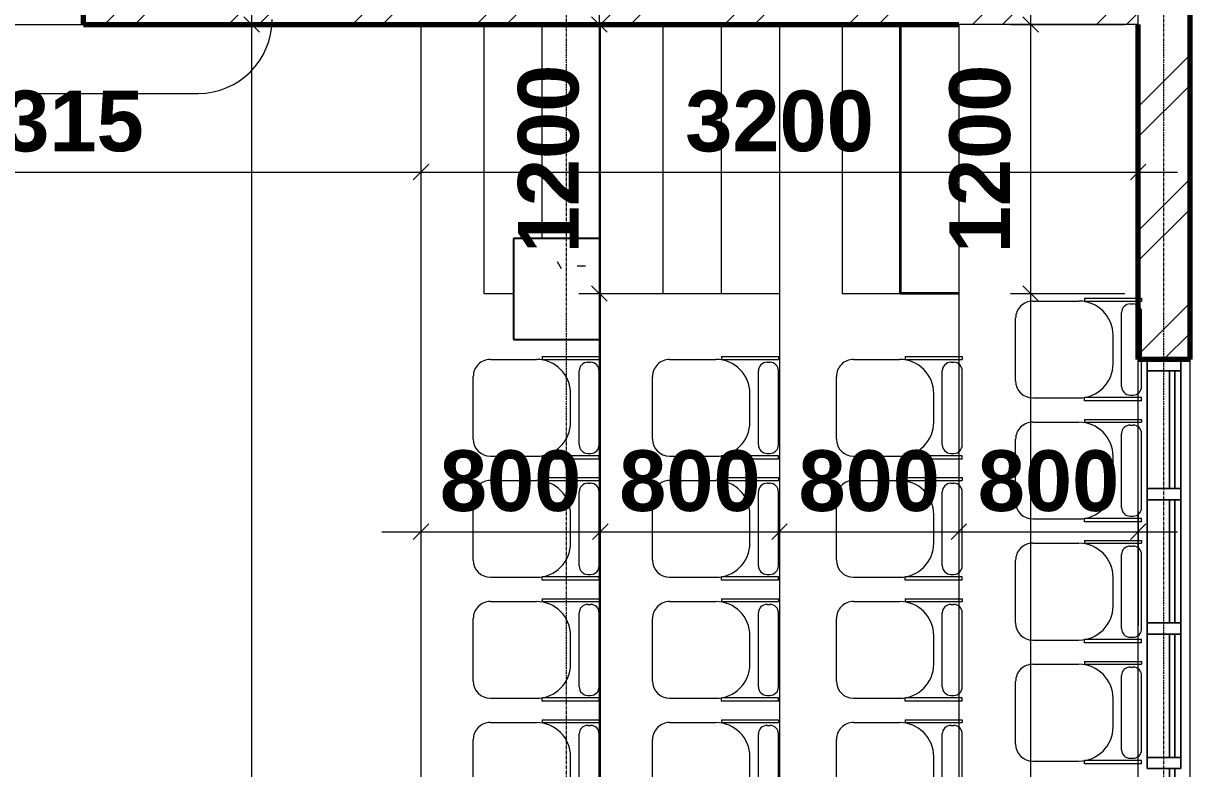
# Model space of a CAD drawing. Header units: inches. Extents: x 22 to 382261, y 22 to 371281.
# Drawn here: x 153299 to 158503, y 214672 to 217997 of the extents above; entities that cross this region are included whole.
import ezdxf

# ---------------------------------------------------------------- set-up
doc = ezdxf.new("R2010")
doc.units = ezdxf.units.IN
doc.header["$MEASUREMENT"] = 0
doc.linetypes.add('Grid Line 1_2_', pattern=[22.225, 12.7, -3.175, 3.175, -3.175])
doc.linetypes.add('Overhead', pattern=[3.96875, 2.38125, -1.5875])
for name, color, linetype, lineweight in [('A-ANNO-DIMS', 211, 'Continuous', 9), ('A-ANNO-SYMB', 150, 'Continuous', 9), ('A-COLS', 52, 'Continuous', 9), ('A-FLOR', 192, 'Continuous', 9), ('A-GENM', 13, 'Continuous', 9), ('A-GLAZ-CURT', 52, 'Continuous', 9), ('A-GLAZ-CWMG', 51, 'Continuous', 9), ('A-WALL-PATT', 111, 'Continuous', 9), ('I-FURN', 30, 'Continuous', 9), ('I-WALL', 2, 'Continuous', 9), ('S-GRID', 1, 'Continuous', 9)]:
    doc.layers.add(name, color=color, linetype=linetype, lineweight=lineweight)
doc.styles.add('Arial_B_2', font='arialbd.ttf', dxfattribs={"height": 270.833333})
doc.dimstyles.new('2_2', dxfattribs={"dimscale": 304.8, "dimtxt": 267.818092, "dimasz": 0.227865, "dimexe": 1.377953, "dimexo": 0.0625, "dimgap": 0.287073, "dimtad": 1, "dimdec": 0, "dimzin": 0, "dimdsep": 46, "dimtxsty": 'Arial_B_2', "dimblk1": 'OBLIQUE', "dimblk2": 'OBLIQUE', "dimsah": 1, "dimcen": 0.09, "dimdle": 0.574147, "dimazin": 0, "dimtfac": 1, "dimtdec": 4, "dimtix": 1, "dimtmove": 0, "dimatfit": 3, "dimfxl": 0.574147, "dimfxlon": 1, "dimtvp": 1, "dimtolj": 1, "dimtzin": 0, "dimlwd": 18, "dimlwe": 18, "dimarcsym": 2})
pattern_1 = [(45, (139676.7, 209538.6), (-276.592, 276.592), []), (45, (139676.7, 209957.7), (-276.592, 276.592), [])]

# ---------------------------------------------------------------- blocks, each defined once
blk = doc.blocks.new('System Panel - Glazed-V5-01-GROUND FLOOR DIM- PART B')
at = {"layer": 'A-GLAZ-CURT'}
for p, q in [((-262.5, 49.5), (262.5, 49.5)), ((262.5, 49.5), (-262.5, 49.5)), ((-262.5, 24.5), (-262.5, 49.5)), ((-262.5, 49.5), (-262.5, 24.5)), ((-262.5, 24.5), (262.5, 24.5)), ((262.5, 24.5), (-262.5, 24.5)), ((262.5, 49.5), (262.5, 24.5)), ((262.5, 49.5), (262.5, 24.5))]:
    blk.add_line(p, q, dxfattribs=at)
blk = doc.blocks.new('System Panel - Glazed-442046-01-GROUND FLOOR DIM- PART B')
at = {"layer": 'A-GLAZ-CURT'}
for p, q in [((-275, 49.5), (275, 49.5)), ((275, 49.5), (-275, 49.5)), ((-275, 24.5), (-275, 49.5)), ((-275, 49.5), (-275, 24.5)), ((-275, 24.5), (275, 24.5)), ((275, 24.5), (-275, 24.5)), ((275, 49.5), (275, 24.5)), ((275, 49.5), (275, 24.5))]:
    blk.add_line(p, q, dxfattribs=at)
blk = doc.blocks.new('System Panel - Glazed-V7-01-GROUND FLOOR DIM- PART B')
at = {"layer": 'A-GLAZ-CURT'}
for p, q in [((-262.5, 49.5), (262.5, 49.5)), ((262.5, 49.5), (-262.5, 49.5)), ((-262.5, 24.5), (-262.5, 49.5)), ((-262.5, 49.5), (-262.5, 24.5)), ((-262.5, 24.5), (262.5, 24.5)), ((262.5, 24.5), (-262.5, 24.5)), ((262.5, 49.5), (262.5, 24.5)), ((262.5, 49.5), (262.5, 24.5))]:
    blk.add_line(p, q, dxfattribs=at)
blk = doc.blocks.new('System Panel - Glazed-V8-01-GROUND FLOOR DIM- PART B')
at = {"layer": 'A-GLAZ-CURT'}
for p, q in [((-275, 49.5), (275, 49.5)), ((275, 49.5), (-275, 49.5)), ((-275, 24.5), (-275, 49.5)), ((-275, 49.5), (-275, 24.5)), ((-275, 24.5), (275, 24.5)), ((275, 24.5), (-275, 24.5)), ((275, 49.5), (275, 24.5)), ((275, 49.5), (275, 24.5))]:
    blk.add_line(p, q, dxfattribs=at)
blk = doc.blocks.new('Rectangular Mullion - 50 x 150mm-442057-01-GROUND FLOOR DIM- PART B')
at = {"layer": 'A-GLAZ-CWMG'}
for p, q in [((0, 75), (-50, 75)), ((-50, 75), (-50, -75)), ((0, -75), (0, 75)), ((-50, -75), (0, -75))]:
    blk.add_line(p, q, dxfattribs=at)
blk = doc.blocks.new('Rectangular Mullion - 50 x 150mm-V20-01-GROUND FLOOR DIM- PART B')
at = {"layer": 'A-GLAZ-CWMG'}
for p, q in [((18636.2, 6908.2), (18735.7, 6908.2)), ((18735.7, 6908.2), (18636.2, 6908.2)), ((18636.2, 6908.2), (18636.2, 6383.2)), ((18636.2, 6383.2), (18636.2, 6908.2)), ((18735.7, 6908.2), (18760.7, 6908.2)), ((18760.7, 6908.2), (18735.7, 6908.2)), ((18760.7, 6908.2), (18786.2, 6908.2)), ((18786.2, 6908.2), (18760.7, 6908.2)), ((18786.2, 6383.2), (18786.2, 6908.2)), ((18786.2, 6383.2), (18786.2, 6908.2)), ((18636.2, 6383.2), (18735.7, 6383.2)), ((18735.7, 6383.2), (18636.2, 6383.2)), ((18735.7, 6383.2), (18760.7, 6383.2)), ((18760.7, 6383.2), (18735.7, 6383.2)), ((18760.7, 6383.2), (18786.2, 6383.2)), ((18786.2, 6383.2), (18760.7, 6383.2))]:
    blk.add_line(p, q, dxfattribs=at)
blk = doc.blocks.new('Rectangular Mullion - 50 x 150mm-V13-01-GROUND FLOOR DIM- PART B')
at = {"layer": 'A-GLAZ-CWMG'}
for p, q in [((25, 75), (-25, 75)), ((-25, 75), (-25, -24.5)), ((25, -24.5), (25, 75)), ((-25, -24.5), (-25, -49.5)), ((-25, -49.5), (-25, -75)), ((25, -49.5), (25, -24.5)), ((25, -75), (25, -49.5)), ((-25, -75), (25, -75))]:
    blk.add_line(p, q, dxfattribs=at)
blk = doc.blocks.new('Rectangular Mullion - 50 x 150mm-V22-01-GROUND FLOOR DIM- PART B')
at = {"layer": 'A-GLAZ-CWMG'}
for p, q in [((18636.2, 6908.2), (18735.7, 6908.2)), ((18735.7, 6908.2), (18636.2, 6908.2)), ((18636.2, 6383.2), (18636.2, 6908.2)), ((18636.2, 6908.2), (18636.2, 6383.2)), ((18735.7, 6908.2), (18760.7, 6908.2)), ((18760.7, 6908.2), (18735.7, 6908.2)), ((18760.7, 6908.2), (18786.2, 6908.2)), ((18786.2, 6908.2), (18760.7, 6908.2)), ((18786.2, 6908.2), (18786.2, 6383.2)), ((18786.2, 6908.2), (18786.2, 6383.2)), ((18636.2, 6383.2), (18735.7, 6383.2)), ((18735.7, 6383.2), (18636.2, 6383.2)), ((18735.7, 6383.2), (18760.7, 6383.2)), ((18760.7, 6383.2), (18735.7, 6383.2)), ((18760.7, 6383.2), (18786.2, 6383.2)), ((18786.2, 6383.2), (18760.7, 6383.2))]:
    blk.add_line(p, q, dxfattribs=at)
blk = doc.blocks.new('Rectangular Mullion - 50 x 150mm-V23-01-GROUND FLOOR DIM- PART B')
at = {"layer": 'A-GLAZ-CWMG'}
for p, q in [((18636.2, 6333.2), (18735.7, 6333.2)), ((18735.7, 6333.2), (18636.2, 6333.2)), ((18636.2, 5783.2), (18636.2, 6333.2)), ((18636.2, 6333.2), (18636.2, 5783.2)), ((18735.7, 6333.2), (18760.7, 6333.2)), ((18760.7, 6333.2), (18735.7, 6333.2)), ((18760.7, 6333.2), (18786.2, 6333.2)), ((18786.2, 6333.2), (18760.7, 6333.2)), ((18786.2, 6333.2), (18786.2, 5783.2)), ((18786.2, 6333.2), (18786.2, 5783.2)), ((18636.2, 5783.2), (18735.7, 5783.2)), ((18735.7, 5783.2), (18636.2, 5783.2)), ((18735.7, 5783.2), (18760.7, 5783.2)), ((18760.7, 5783.2), (18735.7, 5783.2)), ((18760.7, 5783.2), (18786.2, 5783.2)), ((18786.2, 5783.2), (18760.7, 5783.2))]:
    blk.add_line(p, q, dxfattribs=at)
blk = doc.blocks.new('Rectangular Mullion - 50 x 150mm-V25-01-GROUND FLOOR DIM- PART B')
at = {"layer": 'A-GLAZ-CWMG'}
for p, q in [((18636.2, 6333.2), (18735.7, 6333.2)), ((18735.7, 6333.2), (18636.2, 6333.2)), ((18636.2, 6333.2), (18636.2, 5783.2)), ((18636.2, 5783.2), (18636.2, 6333.2)), ((18735.7, 6333.2), (18760.7, 6333.2)), ((18760.7, 6333.2), (18735.7, 6333.2)), ((18760.7, 6333.2), (18786.2, 6333.2)), ((18786.2, 6333.2), (18760.7, 6333.2)), ((18786.2, 5783.2), (18786.2, 6333.2)), ((18786.2, 5783.2), (18786.2, 6333.2)), ((18636.2, 5783.2), (18735.7, 5783.2)), ((18735.7, 5783.2), (18636.2, 5783.2)), ((18735.7, 5783.2), (18760.7, 5783.2)), ((18760.7, 5783.2), (18735.7, 5783.2)), ((18760.7, 5783.2), (18786.2, 5783.2)), ((18786.2, 5783.2), (18760.7, 5783.2))]:
    blk.add_line(p, q, dxfattribs=at)
blk = doc.blocks.new('Rectangular Mullion - 50 x 150mm-V26-01-GROUND FLOOR DIM- PART B')
at = {"layer": 'A-GLAZ-CWMG'}
for p, q in [((18636.2, 5733.2), (18735.7, 5733.2)), ((18735.7, 5733.2), (18636.2, 5733.2)), ((18636.2, 5733.2), (18636.2, 5183.2)), ((18636.2, 5183.2), (18636.2, 5733.2)), ((18735.7, 5733.2), (18760.7, 5733.2)), ((18760.7, 5733.2), (18735.7, 5733.2)), ((18760.7, 5733.2), (18786.2, 5733.2)), ((18786.2, 5733.2), (18760.7, 5733.2)), ((18786.2, 5183.2), (18786.2, 5733.2)), ((18786.2, 5183.2), (18786.2, 5733.2)), ((18636.2, 5183.2), (18735.7, 5183.2)), ((18735.7, 5183.2), (18636.2, 5183.2)), ((18735.7, 5183.2), (18760.7, 5183.2)), ((18760.7, 5183.2), (18735.7, 5183.2)), ((18760.7, 5183.2), (18786.2, 5183.2)), ((18786.2, 5183.2), (18760.7, 5183.2))]:
    blk.add_line(p, q, dxfattribs=at)
blk = doc.blocks.new('Rectangular Mullion - 50 x 150mm-440584-01-GROUND FLOOR DIM- PART B')
at = {"layer": 'A-GLAZ-CWMG'}
for p, q in [((18636.2, -2516.8), (18786.2, -2516.8)), ((18786.2, -2516.8), (18636.2, -2516.8)), ((18636.2, -3041.8), (18636.2, -2516.8)), ((18636.2, -2516.8), (18636.2, -3041.8)), ((18786.2, -2516.8), (18786.2, -3041.8)), ((18786.2, -2516.8), (18786.2, -3041.8)), ((18636.2, -3041.8), (18786.2, -3041.8)), ((18786.2, -3041.8), (18636.2, -3041.8))]:
    blk.add_line(p, q, dxfattribs=at)
blk = doc.blocks.new('Rectangular Mullion - 50 x 150mm-441108-01-GROUND FLOOR DIM- PART B')
at = {"layer": 'A-GLAZ-CWMG'}
for p, q in [((18636.2, -716.8), (18786.2, -716.8)), ((18786.2, -716.8), (18636.2, -716.8)), ((18636.2, -1266.8), (18636.2, -716.8)), ((18636.2, -716.8), (18636.2, -1266.8)), ((18786.2, -716.8), (18786.2, -1266.8)), ((18786.2, -716.8), (18786.2, -1266.8)), ((18636.2, -1266.8), (18786.2, -1266.8)), ((18786.2, -1266.8), (18636.2, -1266.8))]:
    blk.add_line(p, q, dxfattribs=at)
blk = doc.blocks.new('Rectangular Mullion - 50 x 150mm-V18-01-GROUND FLOOR DIM- PART B')
at = {"layer": 'A-GLAZ-CWMG'}
for p, q in [((-50, -24.5), (-50, 75)), ((-50, 75), (0, 75)), ((0, 75), (0, -75)), ((-50, -49.5), (-50, -24.5)), ((-50, -75), (-50, -49.5)), ((0, -75), (-50, -75))]:
    blk.add_line(p, q, dxfattribs=at)
blk = doc.blocks.new('Rectangular Mullion - 50 x 150mm-442052-01-GROUND FLOOR DIM- PART B')
at = {"layer": 'A-GLAZ-CWMG'}
for p, q in [((-25, -75), (-25, 75)), ((-25, 75), (25, 75)), ((25, 75), (25, -75)), ((25, -75), (-25, -75))]:
    blk.add_line(p, q, dxfattribs=at)
blk = doc.blocks.new('Chair - Auditorium_0001 - Copy - Chair - Auditorium_0001 - Copy-940343-01-GROUND FLOOR DIM- PART B')
at = {"layer": 'I-FURN'}
for p, q in [((21, 497.5), (300.4, 497.5)), ((-55.2, 421.3), (-55.2, 215.3)), ((376.6, 421.3), (376.6, 215.3)), ((-67.9, -64.1), (-67.9, 189.9)), ((-67.9, 189.9), (-53, 189.9)), ((-53, -64.1), (-53, 189.9)), ((389.3, 189.9), (376.6, 189.9)), ((376.6, 189.9), (376.6, -64.1)), ((389.3, 189.9), (389.3, -64.1)), ((97.2, 62.9), (224.2, 62.9)), ((-4.4, 24.9), (325.8, 24.9)), ((-42.5, -13.2), (-42.5, -26.2)), ((363.9, -13.2), (363.9, -26.2)), ((-67.9, -64.1), (-53, -64.1)), ((-4.4, -64.3), (325.8, -64.3)), ((389.3, -64.1), (376.6, -64.1))]:
    blk.add_line(p, q, dxfattribs=at)
for centre, radius, start, end in [((21, 421.3), 76.2, 90, 180), ((300.4, 421.3), 76.2, 360, 90), ((97.2, 215.3), 152.4, 180, 270), ((224.2, 215.3), 152.4, 270, 0), ((-4.4, -13.2), 38.1, 90, 180), ((325.8, -13.2), 38.1, 360, 90), ((-4.4, -26.2), 38.1, 180, 270), ((325.8, -26.2), 38.1, 270, 0)]:
    blk.add_arc(centre, radius, start, end, dxfattribs=at)
blk = doc.blocks.new('Chair - Auditorium_0001 - Copy - Chair - Auditorium_0001 - Copy-V29-01-GROUND FLOOR DIM- PART B')
at = {"layer": 'I-FURN'}
for p, q in [((21, 497.5), (300.4, 497.5)), ((-55.2, 421.3), (-55.2, 215.3)), ((376.6, 421.3), (376.6, 215.3)), ((-67.9, -64.1), (-67.9, 189.9)), ((-67.9, 189.9), (-53, 189.9)), ((-53, -64.1), (-53, 189.9)), ((389.3, 189.9), (376.6, 189.9)), ((376.6, 189.9), (376.6, -49)), ((389.3, 189.9), (389.3, -49)), ((97.2, 62.9), (224.2, 62.9)), ((-4.4, 24.9), (325.8, 24.9)), ((-42.5, -13.2), (-42.5, -26.2)), ((363.9, -13.2), (363.9, -26.2)), ((376.6, -49), (376.6, -64.1)), ((389.3, -49), (389.3, -64.1)), ((-67.9, -64.1), (-53, -64.1)), ((-4.4, -64.3), (115.9, -64.3)), ((115.9, -64.3), (325.8, -64.3)), ((389.3, -64.1), (376.6, -64.1))]:
    blk.add_line(p, q, dxfattribs=at)
for centre, radius, start, end in [((21, 421.3), 76.2, 90, 180), ((300.4, 421.3), 76.2, 360, 90), ((97.2, 215.3), 152.4, 180, 270), ((224.2, 215.3), 152.4, 270, 0), ((-4.4, -13.2), 38.1, 90, 180), ((325.8, -13.2), 38.1, 360, 90), ((-4.4, -26.2), 38.1, 180, 270), ((325.8, -26.2), 38.1, 270, 322.0888), ((325.8, -26.2), 38.1, 322.0888, 0)]:
    blk.add_arc(centre, radius, start, end, dxfattribs=at)
blk = doc.blocks.new('M_Passage Opening-Cased - 0915 x 2134mm 3-896287-01-GROUND FLOOR DIM- PART B')
at = {"layer": 'A-GENM', "linetype": 'Overhead'}
for p, q in [((-908.2, 115), (891.8, 115)), ((-908.2, -115), (891.8, -115))]:
    blk.add_line(p, q, dxfattribs=at)
blk = doc.blocks.new('_Oblique')
at = {"color": 0, "linetype": 'ByBlock', "lineweight": -2}
blk.add_line((-0.5, -0.5), (0.5, 0.5), dxfattribs=at)
blk = doc.blocks.new('*D4822')
at = {"layer": 'A-ANNO-DIMS', "color": 0, "lineweight": 18, "transparency": 16777216}
for p, q in [((155868.7, 218166.8), (155868.7, 216616.8)), ((155959.7, 217991.8), (155448.7, 217991.8)), ((155777.8, 216791.8), (156288.7, 216791.8))]:
    blk.add_line(p, q, dxfattribs=at)
at = {"layer": 'Defpoints', "color": 0, "transparency": 16777216}
for p in [(155978.7, 217991.8), (155758.7, 216791.8), (155868.7, 216791.8)]:
    blk.add_point(p, dxfattribs=at)
at = {"layer": 'A-ANNO-DIMS', "color": 0, "lineweight": 18, "transparency": 16777216, "xscale": 69.45312499999999, "yscale": 69.45312499999999, "zscale": 69.45312499999999}
for p, rotation in [((155868.7, 217991.8), 90), ((155868.7, 216791.8), 270)]:
    blk.add_blockref('_Oblique', p, dxfattribs=dict(at, rotation=rotation))
at = {"layer": 'A-ANNO-DIMS', "color": 0, "lineweight": 18, "transparency": 16777216, "insert": (155643, 217391.8), "char_height": 270.83, "width": 615.654, "attachment_point": 5, "rotation": 90, "style": 'Arial_B_2'}
blk.add_mtext('\\A1;1200', dxfattribs=at)
blk = doc.blocks.new('*D4823')
at = {"layer": 'A-ANNO-DIMS', "color": 0, "lineweight": 18, "transparency": 16777216}
for p, q in [((155868.7, 216966.8), (155868.7, 205971.8)), ((155777.8, 216791.8), (156288.7, 216791.8)), ((155777.8, 206146.8), (156288.7, 206146.8))]:
    blk.add_line(p, q, dxfattribs=at)
at = {"layer": 'Defpoints', "color": 0, "transparency": 16777216}
for p in [(155758.7, 216791.8), (155758.7, 206146.8), (155868.7, 206146.8)]:
    blk.add_point(p, dxfattribs=at)
at = {"layer": 'A-ANNO-DIMS', "color": 0, "lineweight": 18, "transparency": 16777216, "xscale": 69.45312499999999, "yscale": 69.45312499999999, "zscale": 69.45312499999999}
for p, rotation in [((155868.7, 216791.8), 90), ((155868.7, 206146.8), 270)]:
    blk.add_blockref('_Oblique', p, dxfattribs=dict(at, rotation=rotation))
at = {"layer": 'A-ANNO-DIMS', "color": 0, "lineweight": 18, "transparency": 16777216, "insert": (155643, 211469.3), "char_height": 270.83, "width": 769.567, "attachment_point": 5, "rotation": 90, "style": 'Arial_B_2'}
blk.add_mtext('\\A1;10645', dxfattribs=at)
blk = doc.blocks.new('*D4825')
at = {"layer": 'A-ANNO-DIMS', "color": 0, "lineweight": 18, "transparency": 16777216}
for p, q in [((151757.9, 217424.4), (151757.9, 216913.4)), ((155072.9, 217424.4), (155072.9, 216913.4)), ((151582.9, 217333.4), (155247.9, 217333.4))]:
    blk.add_line(p, q, dxfattribs=at)
at = {"layer": 'Defpoints', "color": 0, "transparency": 16777216}
for p in [(151757.9, 217443.4), (155072.9, 217443.4), (155072.9, 217333.4)]:
    blk.add_point(p, dxfattribs=at)
at = {"layer": 'A-ANNO-DIMS', "color": 0, "lineweight": 18, "transparency": 16777216, "xscale": 69.45312499999999, "yscale": 69.45312499999999, "zscale": 69.45312499999999, "rotation": 180}
blk.add_blockref('_Oblique', (151757.9, 217333.4), dxfattribs=at)
at = {"layer": 'A-ANNO-DIMS', "color": 0, "lineweight": 18, "transparency": 16777216, "xscale": 69.45312499999999, "yscale": 69.45312499999999, "zscale": 69.45312499999999}
blk.add_blockref('_Oblique', (155072.9, 217333.4), dxfattribs=at)
at = {"layer": 'A-ANNO-DIMS', "color": 0, "lineweight": 18, "transparency": 16777216, "insert": (153415.4, 217559.2), "char_height": 270.83, "width": 615.654, "attachment_point": 5, "style": 'Arial_B_2'}
blk.add_mtext('\\A1;3315', dxfattribs=at)
blk = doc.blocks.new('*D4826')
at = {"layer": 'A-ANNO-DIMS', "color": 0, "lineweight": 18, "transparency": 16777216}
for p, q in [((155072.9, 217424.4), (155072.9, 216913.4)), ((158272.9, 217424.4), (158272.9, 216913.4)), ((154897.9, 217333.4), (158447.9, 217333.4))]:
    blk.add_line(p, q, dxfattribs=at)
at = {"layer": 'Defpoints', "color": 0, "transparency": 16777216}
for p in [(155072.9, 217443.4), (158272.9, 217443.4), (158272.9, 217333.4)]:
    blk.add_point(p, dxfattribs=at)
at = {"layer": 'A-ANNO-DIMS', "color": 0, "lineweight": 18, "transparency": 16777216, "xscale": 69.45312499999999, "yscale": 69.45312499999999, "zscale": 69.45312499999999, "rotation": 180}
blk.add_blockref('_Oblique', (155072.9, 217333.4), dxfattribs=at)
at = {"layer": 'A-ANNO-DIMS', "color": 0, "lineweight": 18, "transparency": 16777216, "xscale": 69.45312499999999, "yscale": 69.45312499999999, "zscale": 69.45312499999999}
blk.add_blockref('_Oblique', (158272.9, 217333.4), dxfattribs=at)
at = {"layer": 'A-ANNO-DIMS', "color": 0, "lineweight": 18, "transparency": 16777216, "insert": (156672.9, 217559.2), "char_height": 270.83, "width": 615.654, "attachment_point": 5, "style": 'Arial_B_2'}
blk.add_mtext('\\A1;3200', dxfattribs=at)
blk = doc.blocks.new('*D4846')
at = {"layer": 'A-ANNO-DIMS', "color": 0, "lineweight": 18, "transparency": 16777216}
for p, q in [((155072.9, 215819.7), (155072.9, 215308.8)), ((155872.9, 215819.7), (155872.9, 215308.8)), ((154897.9, 215728.8), (156047.9, 215728.8))]:
    blk.add_line(p, q, dxfattribs=at)
at = {"layer": 'Defpoints', "color": 0, "transparency": 16777216}
for p in [(155072.9, 215838.8), (155872.9, 215838.8), (155872.9, 215728.8)]:
    blk.add_point(p, dxfattribs=at)
at = {"layer": 'A-ANNO-DIMS', "color": 0, "lineweight": 18, "transparency": 16777216, "xscale": 69.45312499999999, "yscale": 69.45312499999999, "zscale": 69.45312499999999, "rotation": 180}
blk.add_blockref('_Oblique', (155072.9, 215728.8), dxfattribs=at)
at = {"layer": 'A-ANNO-DIMS', "color": 0, "lineweight": 18, "transparency": 16777216, "xscale": 69.45312499999999, "yscale": 69.45312499999999, "zscale": 69.45312499999999}
blk.add_blockref('_Oblique', (155872.9, 215728.8), dxfattribs=at)
at = {"layer": 'A-ANNO-DIMS', "color": 0, "lineweight": 18, "transparency": 16777216, "insert": (155472.9, 215954.6), "char_height": 270.83, "width": 461.74, "attachment_point": 5, "style": 'Arial_B_2'}
blk.add_mtext('\\A1;800', dxfattribs=at)
blk = doc.blocks.new('*D4847')
at = {"layer": 'A-ANNO-DIMS', "color": 0, "lineweight": 18, "transparency": 16777216}
for p, q in [((155872.9, 215819.7), (155872.9, 215308.8)), ((156672.9, 215819.7), (156672.9, 215308.8)), ((155697.9, 215728.8), (156847.9, 215728.8))]:
    blk.add_line(p, q, dxfattribs=at)
at = {"layer": 'Defpoints', "color": 0, "transparency": 16777216}
for p in [(155872.9, 215838.8), (156672.9, 215838.8), (156672.9, 215728.8)]:
    blk.add_point(p, dxfattribs=at)
at = {"layer": 'A-ANNO-DIMS', "color": 0, "lineweight": 18, "transparency": 16777216, "xscale": 69.45312499999999, "yscale": 69.45312499999999, "zscale": 69.45312499999999, "rotation": 180}
blk.add_blockref('_Oblique', (155872.9, 215728.8), dxfattribs=at)
at = {"layer": 'A-ANNO-DIMS', "color": 0, "lineweight": 18, "transparency": 16777216, "xscale": 69.45312499999999, "yscale": 69.45312499999999, "zscale": 69.45312499999999}
blk.add_blockref('_Oblique', (156672.9, 215728.8), dxfattribs=at)
at = {"layer": 'A-ANNO-DIMS', "color": 0, "lineweight": 18, "transparency": 16777216, "insert": (156272.9, 215954.6), "char_height": 270.83, "width": 461.74, "attachment_point": 5, "style": 'Arial_B_2'}
blk.add_mtext('\\A1;800', dxfattribs=at)
blk = doc.blocks.new('*D4848')
at = {"layer": 'A-ANNO-DIMS', "color": 0, "lineweight": 18, "transparency": 16777216}
for p, q in [((156672.9, 215819.7), (156672.9, 215308.8)), ((157472.9, 215819.7), (157472.9, 215308.8)), ((156497.9, 215728.8), (157647.9, 215728.8))]:
    blk.add_line(p, q, dxfattribs=at)
at = {"layer": 'Defpoints', "color": 0, "transparency": 16777216}
for p in [(156672.9, 215838.8), (157472.9, 215838.8), (157472.9, 215728.8)]:
    blk.add_point(p, dxfattribs=at)
at = {"layer": 'A-ANNO-DIMS', "color": 0, "lineweight": 18, "transparency": 16777216, "xscale": 69.45312499999999, "yscale": 69.45312499999999, "zscale": 69.45312499999999, "rotation": 180}
blk.add_blockref('_Oblique', (156672.9, 215728.8), dxfattribs=at)
at = {"layer": 'A-ANNO-DIMS', "color": 0, "lineweight": 18, "transparency": 16777216, "xscale": 69.45312499999999, "yscale": 69.45312499999999, "zscale": 69.45312499999999}
blk.add_blockref('_Oblique', (157472.9, 215728.8), dxfattribs=at)
at = {"layer": 'A-ANNO-DIMS', "color": 0, "lineweight": 18, "transparency": 16777216, "insert": (157072.9, 215954.6), "char_height": 270.83, "width": 461.74, "attachment_point": 5, "style": 'Arial_B_2'}
blk.add_mtext('\\A1;800', dxfattribs=at)
blk = doc.blocks.new('*D4849')
at = {"layer": 'A-ANNO-DIMS', "color": 0, "lineweight": 18, "transparency": 16777216}
for p, q in [((157472.9, 215819.7), (157472.9, 215308.8)), ((158272.9, 215819.7), (158272.9, 215308.8)), ((157297.9, 215728.8), (158447.9, 215728.8))]:
    blk.add_line(p, q, dxfattribs=at)
at = {"layer": 'Defpoints', "color": 0, "transparency": 16777216}
for p in [(157472.9, 215838.8), (158272.9, 215838.8), (158272.9, 215728.8)]:
    blk.add_point(p, dxfattribs=at)
at = {"layer": 'A-ANNO-DIMS', "color": 0, "lineweight": 18, "transparency": 16777216, "xscale": 69.45312499999999, "yscale": 69.45312499999999, "zscale": 69.45312499999999, "rotation": 180}
blk.add_blockref('_Oblique', (157472.9, 215728.8), dxfattribs=at)
at = {"layer": 'A-ANNO-DIMS', "color": 0, "lineweight": 18, "transparency": 16777216, "xscale": 69.45312499999999, "yscale": 69.45312499999999, "zscale": 69.45312499999999}
blk.add_blockref('_Oblique', (158272.9, 215728.8), dxfattribs=at)
at = {"layer": 'A-ANNO-DIMS', "color": 0, "lineweight": 18, "transparency": 16777216, "insert": (157872.9, 215954.6), "char_height": 270.83, "width": 461.74, "attachment_point": 5, "style": 'Arial_B_2'}
blk.add_mtext('\\A1;800', dxfattribs=at)
blk = doc.blocks.new('*D4752')
at = {"layer": 'A-ANNO-DIMS', "color": 0, "lineweight": 18, "transparency": 16777216}
for p, q in [((157793.8, 205971.8), (157793.8, 216966.8)), ((157702.8, 216791.8), (158213.8, 216791.8)), ((157702.8, 206146.8), (158213.8, 206146.8))]:
    blk.add_line(p, q, dxfattribs=at)
at = {"layer": 'Defpoints', "color": 0, "transparency": 16777216}
for p in [(157683.8, 216791.8), (157793.8, 216791.8), (157683.8, 206146.8)]:
    blk.add_point(p, dxfattribs=at)
at = {"layer": 'A-ANNO-DIMS', "color": 0, "lineweight": 18, "transparency": 16777216, "xscale": 69.45312499999999, "yscale": 69.45312499999999, "zscale": 69.45312499999999}
for p, rotation in [((157793.8, 216791.8), 90), ((157793.8, 206146.8), 270)]:
    blk.add_blockref('_Oblique', p, dxfattribs=dict(at, rotation=rotation))
at = {"layer": 'A-ANNO-DIMS', "color": 0, "lineweight": 18, "transparency": 16777216, "insert": (157568, 211469.3), "char_height": 270.83, "width": 769.567, "attachment_point": 5, "rotation": 90, "style": 'Arial_B_2'}
blk.add_mtext('\\A1;10645', dxfattribs=at)
blk = doc.blocks.new('*D4753')
at = {"layer": 'A-ANNO-DIMS', "color": 0, "lineweight": 18, "transparency": 16777216}
for p, q in [((157793.8, 216616.8), (157793.8, 218166.8)), ((157702.8, 217991.8), (158213.8, 217991.8)), ((157702.8, 216791.8), (158213.8, 216791.8))]:
    blk.add_line(p, q, dxfattribs=at)
at = {"layer": 'Defpoints', "color": 0, "transparency": 16777216}
for p in [(157683.8, 217991.8), (157793.8, 217991.8), (157683.8, 216791.8)]:
    blk.add_point(p, dxfattribs=at)
at = {"layer": 'A-ANNO-DIMS', "color": 0, "lineweight": 18, "transparency": 16777216, "xscale": 69.45312499999999, "yscale": 69.45312499999999, "zscale": 69.45312499999999}
for p, rotation in [((157793.8, 217991.8), 90), ((157793.8, 216791.8), 270)]:
    blk.add_blockref('_Oblique', p, dxfattribs=dict(at, rotation=rotation))
at = {"layer": 'A-ANNO-DIMS', "color": 0, "lineweight": 18, "transparency": 16777216, "insert": (157568, 217391.8), "char_height": 270.83, "width": 615.654, "attachment_point": 5, "rotation": 90, "style": 'Arial_B_2'}
blk.add_mtext('\\A1;1200', dxfattribs=at)
blk = doc.blocks.new('*D4757')
at = {"layer": 'A-ANNO-DIMS', "color": 0, "lineweight": 18, "transparency": 16777216}
for p, q in [((154318, 204771.8), (154318, 218166.8)), ((154227, 217991.8), (154738, 217991.8)), ((154227, 204946.8), (154738, 204946.8))]:
    blk.add_line(p, q, dxfattribs=at)
at = {"layer": 'Defpoints', "color": 0, "transparency": 16777216}
for p in [(154208, 217991.8), (154318, 217991.8), (154208, 204946.8)]:
    blk.add_point(p, dxfattribs=at)
at = {"layer": 'A-ANNO-DIMS', "color": 0, "lineweight": 18, "transparency": 16777216, "xscale": 69.45312499999999, "yscale": 69.45312499999999, "zscale": 69.45312499999999}
for p, rotation in [((154318, 217991.8), 90), ((154318, 204946.8), 270)]:
    blk.add_blockref('_Oblique', p, dxfattribs=dict(at, rotation=rotation))
at = {"layer": 'A-ANNO-DIMS', "color": 0, "lineweight": 18, "transparency": 16777216, "insert": (154092.2, 211469.3), "char_height": 270.83, "width": 769.567, "attachment_point": 5, "rotation": 90, "style": 'Arial_B_2'}
blk.add_mtext('\\A1;13045', dxfattribs=at)

msp = doc.modelspace()

# ---------------------------------------------------------------- hatches: boundary and pattern name
at = {"layer": 'A-COLS'}
h = msp.add_hatch(dxfattribs=at)
h.set_pattern_fill('FP_11', color=256, style=0, pattern_type=2)
h.set_pattern_definition([(0, (139676.69, 209538.6), (894.08, 223.52), [36.881, -633.679, 36.881, -633.679, -3576.32]), (0, (139676.69, 209538.6), (894.08, 223.52), [-1341.12, 36.881, -1304.239, 36.881, -633.679, -1564.64]), (0, (139676.69, 209538.6), (894.08, 223.52), [-3352.8, 36.881, -410.159, 36.881, -1080.719]), (120, (140011.97, 209650.35), (-640.614, 662.536), [36.88, -633.68, 36.88, -4210]), (120, (140011.97, 209650.35), (-640.614, 662.536), [-707.441, -633.679, 36.881, -1304.239, -2235.2]), (120, (140011.97, 209650.35), (-640.614, 662.536), [-2682.24, 36.881, -633.679, 36.881, -1527.759]), (120, (140011.97, 209650.35), (-640.614, 662.536), [-3389.68, -410.16, 36.88, -1080.72]), (240, (140123.73, 210097.4), (-253.466, -886.056), [36.88, -633.68, 36.88, -4210]), (240, (140123.73, 210097.4), (-253.466, -886.056), [-707.441, -633.679, 36.881, -1304.239, -2235.2]), (240, (140123.73, 210097.4), (-253.466, -886.056), [-2682.24, 36.881, -633.679, 36.881, -1527.759]), (240, (140123.73, 210097.4), (-253.466, -886.056), [-3389.68, -410.16, 36.88, -1080.72])])
h.paths.add_polyline_path([(155485.4, 216586.8), (155872.9, 216586.8), (155872.9, 217036.8), (155485.4, 217036.8)])
at = {"layer": 'A-WALL-PATT'}
h = msp.add_hatch(dxfattribs=at)
h.set_pattern_fill('FP_1', color=256, style=0, pattern_type=2)
h.set_pattern_definition(pattern_1)
h.paths.add_polyline_path([(158502.9, 217991.8), (158502.9, 221546.8), (158272.9, 221546.8), (158272.9, 217991.8)])
h = msp.add_hatch(dxfattribs=at)
h.set_pattern_fill('FP_1', color=256, style=0, pattern_type=2)
h.set_pattern_definition(pattern_1)
h.paths.add_polyline_path([(158272.9, 217991.8), (158272.9, 218221.8), (153567.9, 218221.8), (153567.9, 217991.8), (158154.2, 217991.8)])
h = msp.add_hatch(dxfattribs=at)
h.set_pattern_fill('FP_1', color=256, style=0, pattern_type=2)
h.set_pattern_definition(pattern_1)
h.paths.add_polyline_path([(158272.9, 204946.8), (158502.9, 204946.8), (158502.9, 206446.8), (158272.9, 206446.8)])
h.paths.add_polyline_path([(158272.9, 209446.8), (158502.9, 209446.8), (158502.9, 213496.8), (158272.9, 213496.8), (158272.9, 213096.7)])
h.paths.add_polyline_path([(158502.9, 216496.8), (158502.9, 217991.8), (158272.9, 217991.8), (158272.9, 216496.8)])

# ---------------------------------------------------------------- linework, layer by layer
at = {"layer": 'A-ANNO-SYMB'}
msp.add_line((151401.9, 217684.3), (154078.9, 217684.3), dxfattribs=at)
msp.add_arc((154078.9, 218014.3), 330, 270, 0, dxfattribs=at)
at = {"layer": 'A-COLS', "lineweight": 25}
for p, q in [((155485.4, 217036.8), (155485.4, 216586.8)), ((155872.9, 217036.8), (155485.4, 217036.8)), ((155872.9, 216586.8), (155872.9, 217036.8)), ((155485.4, 216586.8), (155872.9, 216586.8))]:
    msp.add_line(p, q, dxfattribs=at)
at = {"layer": 'A-FLOR'}
for p, q in [((158272.9, 204946.8), (158272.9, 218221.8)), ((151767.9, 217991.8), (153567.9, 217991.8)), ((155072.9, 217991.8), (155072.9, 204946.8)), ((155352.9, 217991.8), (155352.9, 216791.8)), ((155612.9, 217991.8), (155612.9, 217036.8)), ((155872.9, 217991.8), (155872.9, 217036.8)), ((156152.9, 217991.8), (156152.9, 216791.8)), ((156412.9, 217991.8), (156412.9, 216791.8)), ((156672.9, 217991.8), (156672.9, 204946.8)), ((156952.9, 217991.8), (156952.9, 216791.8)), ((158272.9, 217991.8), (157472.9, 217991.8)), ((157472.9, 217991.8), (157472.9, 204946.8)), ((155352.9, 216791.8), (155485.4, 216791.8)), ((156152.9, 216791.8), (156672.9, 216791.8)), ((156952.9, 216791.8), (157212.9, 216791.8)), ((155872.9, 216586.8), (155872.9, 211696.8))]:
    msp.add_line(p, q, dxfattribs=at)
at = {"layer": 'A-FLOR', "lineweight": 35}
for p, q in [((157212.9, 216791.8), (157212.9, 217991.8)), ((157472.9, 216791.8), (157212.9, 216791.8))]:
    msp.add_line(p, q, dxfattribs=at)
at = {"layer": 'I-WALL', "lineweight": 70}
for p, q in [((158502.9, 221776.8), (158502.9, 216496.8)), ((153567.9, 217991.8), (153567.9, 218371.8)), ((153567.9, 217991.8), (157472.9, 217991.8)), ((158272.9, 216496.8), (158272.9, 217991.8)), ((158502.9, 216496.8), (158272.9, 216496.8))]:
    msp.add_line(p, q, dxfattribs=at)
at = {"layer": 'I-WALL'}
msp.add_line((158502.9, 216496.8), (158502.9, 213496.8), dxfattribs=at)
at = {"layer": 'S-GRID', "linetype": 'Grid Line 1_2_'}
for p, q in [((155722.9, 200135.3), (155722.9, 224549.4)), ((158387.9, 200135.3), (158387.9, 224549.4))]:
    msp.add_line(p, q, dxfattribs=at)

# ---------------------------------------------------------------- block references
at = {"layer": 'A-GENM', "linetype": 'Overhead'}
msp.add_blockref('M_Passage Opening-Cased - 0915 x 2134mm 3-896287-01-GROUND FLOOR DIM- PART B', (152676.1, 218106.8), dxfattribs=at)
at = {"layer": 'A-GLAZ-CURT', "rotation": 269.9999999999999}
for name, p in [('System Panel - Glazed-V5-01-GROUND FLOOR DIM- PART B', (158387.9, 216184.3)), ('System Panel - Glazed-V7-01-GROUND FLOOR DIM- PART B', (158387.9, 216184.3)), ('System Panel - Glazed-442046-01-GROUND FLOOR DIM- PART B', (158387.9, 215596.8)), ('System Panel - Glazed-V8-01-GROUND FLOOR DIM- PART B', (158387.9, 215596.8)), ('System Panel - Glazed-442046-01-GROUND FLOOR DIM- PART B', (158387.9, 214996.8)), ('System Panel - Glazed-V8-01-GROUND FLOOR DIM- PART B', (158387.9, 214996.8)), ('System Panel - Glazed-442046-01-GROUND FLOOR DIM- PART B', (158387.9, 214396.8)), ('System Panel - Glazed-V8-01-GROUND FLOOR DIM- PART B', (158387.9, 214396.8))]:
    msp.add_blockref(name, p, dxfattribs=at)
at = {"layer": 'A-GLAZ-CWMG', "rotation": 89.99999999999993}
for name in ['Rectangular Mullion - 50 x 150mm-442057-01-GROUND FLOOR DIM- PART B', 'Rectangular Mullion - 50 x 150mm-V18-01-GROUND FLOOR DIM- PART B']:
    msp.add_blockref(name, (158387.9, 216496.8), dxfattribs=at)
at = {"layer": 'A-GLAZ-CWMG'}
for name, p in [('Rectangular Mullion - 50 x 150mm-V20-01-GROUND FLOOR DIM- PART B', (139676.7, 209538.6)), ('Rectangular Mullion - 50 x 150mm-V22-01-GROUND FLOOR DIM- PART B', (139676.7, 209538.6)), ('Rectangular Mullion - 50 x 150mm-440584-01-GROUND FLOOR DIM- PART B', (139676.7, 218963.6)), ('Rectangular Mullion - 50 x 150mm-V23-01-GROUND FLOOR DIM- PART B', (139676.7, 209538.6)), ('Rectangular Mullion - 50 x 150mm-V25-01-GROUND FLOOR DIM- PART B', (139676.7, 209538.6)), ('Rectangular Mullion - 50 x 150mm-441108-01-GROUND FLOOR DIM- PART B', (139676.7, 216588.6)), ('Rectangular Mullion - 50 x 150mm-V23-01-GROUND FLOOR DIM- PART B', (139676.7, 208938.6)), ('Rectangular Mullion - 50 x 150mm-V26-01-GROUND FLOOR DIM- PART B', (139676.7, 209538.6)), ('Rectangular Mullion - 50 x 150mm-441108-01-GROUND FLOOR DIM- PART B', (139676.7, 215988.6))]:
    msp.add_blockref(name, p, dxfattribs=at)
at = {"layer": 'A-GLAZ-CWMG', "extrusion": (0, 0, -1), "rotation": 270.0000000000001}
for name, p in [('Rectangular Mullion - 50 x 150mm-V13-01-GROUND FLOOR DIM- PART B', (-158387.9, 215896.8)), ('Rectangular Mullion - 50 x 150mm-442052-01-GROUND FLOOR DIM- PART B', (-158387.9, 215896.8)), ('Rectangular Mullion - 50 x 150mm-V13-01-GROUND FLOOR DIM- PART B', (-158387.9, 215296.8)), ('Rectangular Mullion - 50 x 150mm-442052-01-GROUND FLOOR DIM- PART B', (-158387.9, 215296.8)), ('Rectangular Mullion - 50 x 150mm-V13-01-GROUND FLOOR DIM- PART B', (-158387.9, 214696.8)), ('Rectangular Mullion - 50 x 150mm-442052-01-GROUND FLOOR DIM- PART B', (-158387.9, 214696.8))]:
    msp.add_blockref(name, p, dxfattribs=at)
at = {"layer": 'I-FURN', "rotation": 89.9999999999999}
for name, p in [('Chair - Auditorium_0001 - Copy - Chair - Auditorium_0001 - Copy-V29-01-GROUND FLOOR DIM- PART B', (158223.9, 216380.9)), ('Chair - Auditorium_0001 - Copy - Chair - Auditorium_0001 - Copy-940343-01-GROUND FLOOR DIM- PART B', (155803.9, 216120.9)), ('Chair - Auditorium_0001 - Copy - Chair - Auditorium_0001 - Copy-940343-01-GROUND FLOOR DIM- PART B', (156603.9, 216120.9)), ('Chair - Auditorium_0001 - Copy - Chair - Auditorium_0001 - Copy-940343-01-GROUND FLOOR DIM- PART B', (157423.9, 216120.9)), ('Chair - Auditorium_0001 - Copy - Chair - Auditorium_0001 - Copy-940343-01-GROUND FLOOR DIM- PART B', (158223.9, 215840.9)), ('Chair - Auditorium_0001 - Copy - Chair - Auditorium_0001 - Copy-940343-01-GROUND FLOOR DIM- PART B', (155803.9, 215580.9)), ('Chair - Auditorium_0001 - Copy - Chair - Auditorium_0001 - Copy-940343-01-GROUND FLOOR DIM- PART B', (156603.9, 215580.9)), ('Chair - Auditorium_0001 - Copy - Chair - Auditorium_0001 - Copy-940343-01-GROUND FLOOR DIM- PART B', (157423.9, 215580.9)), ('Chair - Auditorium_0001 - Copy - Chair - Auditorium_0001 - Copy-940343-01-GROUND FLOOR DIM- PART B', (158223.9, 215300.9)), ('Chair - Auditorium_0001 - Copy - Chair - Auditorium_0001 - Copy-940343-01-GROUND FLOOR DIM- PART B', (155803.9, 215040.9)), ('Chair - Auditorium_0001 - Copy - Chair - Auditorium_0001 - Copy-940343-01-GROUND FLOOR DIM- PART B', (156603.9, 215040.9)), ('Chair - Auditorium_0001 - Copy - Chair - Auditorium_0001 - Copy-940343-01-GROUND FLOOR DIM- PART B', (157423.9, 215040.9)), ('Chair - Auditorium_0001 - Copy - Chair - Auditorium_0001 - Copy-940343-01-GROUND FLOOR DIM- PART B', (158223.9, 214760.9)), ('Chair - Auditorium_0001 - Copy - Chair - Auditorium_0001 - Copy-940343-01-GROUND FLOOR DIM- PART B', (155803.9, 214500.9)), ('Chair - Auditorium_0001 - Copy - Chair - Auditorium_0001 - Copy-940343-01-GROUND FLOOR DIM- PART B', (156603.9, 214500.9)), ('Chair - Auditorium_0001 - Copy - Chair - Auditorium_0001 - Copy-940343-01-GROUND FLOOR DIM- PART B', (157423.9, 214500.9))]:
    msp.add_blockref(name, p, dxfattribs=at)

# ---------------------------------------------------------------- dimensions: what is measured, and where the dimension line sits
at = {"layer": 'A-ANNO-DIMS', "lineweight": 18}
for base, p1, p2, override, picture, middle in [((154318, 217991.8), (154208, 204946.8), (154208, 217991.8), {"dimpost": '<>', "dimfxl": 13045}, '*D4757', (154092.2, 211469.3)), ((155868.7, 216791.8), (155978.7, 217991.8), (155758.7, 216791.8), {"dimpost": '<>', "dimfxl": 1220}, '*D4822', (155643, 217391.8)), ((157793.8, 217991.8), (157683.8, 216791.8), (157683.8, 217991.8), {"dimpost": '<>', "dimfxl": 1200}, '*D4753', (157568, 217391.8)), ((155868.7, 206146.8), (155758.7, 216791.8), (155758.7, 206146.8), {"dimpost": '<>', "dimfxl": 10645}, '*D4823', (155643, 211469.3)), ((157793.8, 216791.8), (157683.8, 206146.8), (157683.8, 216791.8), {"dimpost": '<>', "dimfxl": 10645}, '*D4752', (157568, 211469.3))]:
    dim = msp.add_linear_dim(base=base, p1=p1, p2=p2, angle=90, dimstyle='2_2', override=override, dxfattribs=at)
    dim.commit()
    dim.dimension.update_dxf_attribs({"geometry": picture, "text_midpoint": middle})
for base, p1, p2, override, picture, middle in [((155072.9, 217333.4), (151757.9, 217443.4), (155072.9, 217443.4), {"dimpost": '<>', "dimfxl": 3315}, '*D4825', (153415.4, 217559.2)), ((158272.9, 217333.4), (155072.9, 217443.4), (158272.9, 217443.4), {"dimpost": '<>', "dimfxl": 3200}, '*D4826', (156672.9, 217559.2)), ((155872.9, 215728.8), (155072.9, 215838.8), (155872.9, 215838.8), {"dimpost": '<>', "dimfxl": 800}, '*D4846', (155472.9, 215954.6)), ((156672.9, 215728.8), (155872.9, 215838.8), (156672.9, 215838.8), {"dimpost": '<>', "dimfxl": 800}, '*D4847', (156272.9, 215954.6)), ((157472.9, 215728.8), (156672.9, 215838.8), (157472.9, 215838.8), {"dimpost": '<>', "dimfxl": 800}, '*D4848', (157072.9, 215954.6)), ((158272.9, 215728.8), (157472.9, 215838.8), (158272.9, 215838.8), {"dimpost": '<>', "dimfxl": 800}, '*D4849', (157872.9, 215954.6))]:
    dim = msp.add_linear_dim(base=base, p1=p1, p2=p2, dimstyle='2_2', override=override, dxfattribs=at)
    dim.commit()
    dim.dimension.update_dxf_attribs({"geometry": picture, "text_midpoint": middle})

doc.saveas('drawing.dxf')
